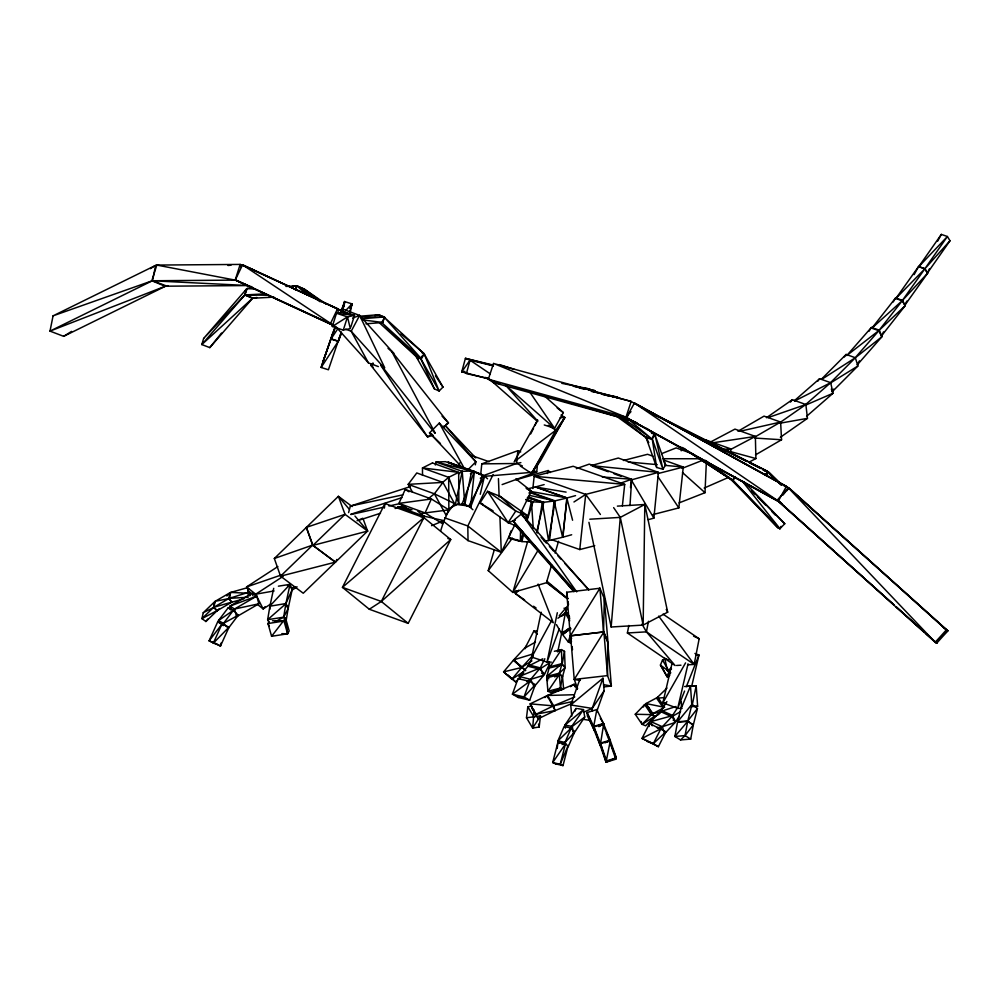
<?xml version="1.0" encoding="UTF-8"?>
<svg xmlns="http://www.w3.org/2000/svg" width="1000" height="1000" viewBox="0 0 1000 1000"><rect width="100%" height="100%" fill="white"/><g stroke="black" fill="none" stroke-linecap="round" stroke-linejoin="round"><path stroke-width="1.5" d="M577.6 688.538L574.237 679.425L570.588 635.763L603.888 631.962L607.725 642.387L607.537 675.612L611.375 686.038L603.812 686.912M520.575 530.712L520.325 541.325L508.65 538.212L510.988 530.925M604.325 598.6L603.55 631.9L607.975 642.262L604.325 598.6L599.9 588.25L566.675 592.25L570.325 635.9L571.438 638.488M730.738 453.537L730.85 448.913L705.8 439.95M531.712 706.075L527.812 706.75L526.487 717.788L540.487 715.925L539.175 726.975L532.663 728.075L534.188 709.912M679.05 502.912L705 492.688L706.363 461.838M600.25 745.475L603.688 723.975L593.925 726.95L593.8 729.287L600.25 745.475L593.925 726.95L600.375 743.125L610.138 740.163L603.688 723.975L598.75 726.637L603.462 723.462L596.838 709.562L587.075 712.525L587.4 715.913L594.025 729.812L593.7 726.438L596.838 709.562L597.05 711.812M603.562 726.325L603.688 723.975M629.987 505.538L631.675 479.275L589.25 464.137L576.3 468.675M617.375 506.125L644.812 504.487L667.675 612.188L643.15 625.087L611.15 627L620.288 517.388L613.638 507.625M349.65 313.038L349.875 310.512M538.112 584.087L553.275 622.762L515.675 593.713L515.975 590.612M630.487 487.562L631.1 481.463M648.162 519.712L653.888 518.125L658.425 472.362L618.3 458.038L591.138 465.6M480.775 473.825L481.788 463.875L517.863 450.7L520.737 451.9M481.925 476.15L516.55 463.488L517.863 450.7M537.6 463.413L536.737 471.938L502.113 484.588M470.588 507.262L482.75 474.988L474.363 471.45L462.2 503.725L470.588 507.262L474.363 471.45L448.125 462.175L456.512 465.712M532.85 488.55L534.163 476.287L573.15 466.275L624.7 484.387L622.388 505.838M551.788 539.725L579.763 549.562L585.712 494.4L624.7 484.387L534.163 476.287L585.712 494.4L600.4 514.475M653.238 514.5L678.838 507.9L683.288 467.05L663.275 459.9M557.212 748.475L557.9 742.337L565.4 744.087L560.212 764.275L563.013 765.6L568.2 745.413L560.212 764.275L555.513 763.838L552.7 762.525L557.9 742.337M530.375 491.4L567.163 497.95L554.113 501.075L549.575 540.388L562.612 537.263L567.163 497.95L535.75 486.9L527.062 488.988M223.525 623.312L223.225 625.612L218.438 620.625L228.337 607.575L233.425 610.262L238.225 615.25L228.325 628.3L223.525 623.312L218.438 620.625L233.425 610.262L223.525 623.312L238.225 615.25M344.087 306.137L344.675 301.6L352.013 303.875L350.2 312.5M649.163 726.5L649.575 723.512L665.913 731.8L658.375 746.688L642.025 738.4L649.575 723.512M384.338 508.125L385.012 503.525L423.875 517.638L450.737 539.538L408.175 623.362L369.312 609.25L342.45 587.35L385.012 503.525M551.087 692.575L560.487 688.012L562.438 675.888L559.288 674.575L546.737 677.837L547.938 691.275L551.087 692.575L562.25 689.688M278.387 586.175L290.025 584.35L292.2 589.55L285.925 603.538L269.887 606.213L267.65 619.688L269.337 623.325M288.137 608.562L285.9 622.038L283.663 617.188L285.887 603.713L267.65 619.688L283.663 617.188L288.137 608.562L285.887 603.713M537.238 533L542.337 502.463L555.163 500.875L548.525 540.575L544.25 541.1M569.612 617.1L567.388 613.25L565.288 613.125L561.65 633.612L563.737 633.737L566.2 632.038M766.15 474.475L767.525 471.362L640.512 407.113M564.5 651.35L565.112 666.7L562.025 664.975L564.5 651.35L561.413 649.625L554.362 651.287M680.525 739.925L685.062 735.612L687.688 721.363L677.513 722.212L674.887 736.462L680.525 739.925L690.7 739.075L693.325 724.825L687.688 721.363L674.887 736.462L685.062 735.612L690.7 739.075M606.475 742.288L610.325 740.675L606.038 762.175L615.8 759.212L616.312 757.9L610.325 740.675L600.575 743.65L600.062 744.963L606.038 762.175L616.312 757.9L610.4 743.438M475.312 464.85L475.887 461.8L446.525 426.975L444.125 425.688M641.988 624.113L646.425 631.85L675.125 665.55L627.388 632.987L628.862 625.438M663.037 614.138L699.163 638.775L694.15 664.425L646.425 631.85L648.475 621.287M53.075 315.837L50 331.112L63.65 336.325L166.2 285.875L152.55 280.663L53.075 315.837L155.612 265.387L152.55 280.663L50 331.112L166.2 285.875M221.112 643.012L220.475 646.062L209.1 640.863L217.688 621.862L222 623.575M690.3 686.2L696.188 685.75L697.625 706.275L691.925 706.587L696.188 685.75L684.613 686.513M435.375 465.025L436 462L445.5 461.675L471.725 471.012L464.825 504.225L455.325 504.55L462.225 471.337L471.725 471.012L436 462L462.225 471.337L464.825 504.225M551.3 662.125L547.013 662.125L531.775 657.113L541.15 612.212M557.312 612.725L547.013 662.125L559.338 628.625M557.788 651.65L561.85 632.188M565.6 614.225L566.85 608.237L563.987 608.237M341.975 311.062L344.675 301.6L342.9 310.175M273.712 588.325L269.925 606.038L290.025 584.35L285.925 603.538L288.1 608.737L292.2 589.55M577.6 708.575L583.488 709.587L584.738 717.05L573.538 733.875L574.175 730.863M255.037 597.188L255.7 594.212L283.1 576.375M203.263 612.7L201.938 618.638L205.9 621.512L217.4 610.45L213.438 607.562L203.263 612.7L214.762 601.625L213.438 607.562L201.938 618.638L217.4 610.45M215.175 601.325L213.85 607.25L217 610.75L231.938 602.087L228.775 598.587L230.113 592.663L215.175 601.325L228.775 598.587L231.025 597.375M247.55 587.663L230.675 592.425L229.35 598.35L231.363 602.325L244.013 598.763M248.962 595.85L247.625 593.2L248.625 588.75M249.963 595.7L250.637 592.725M672.2 662.712L662.862 702.812L677.688 708.35L682.113 708.4M688.05 663.8L677.688 708.35L684.587 691.05M691.725 686.175L698.975 654.987L694.938 653.475M480.238 494.275L484.5 476.075L478.663 474.025M516.175 539.562L521.888 541.575L523.65 534.2M536.725 531.888L543.787 502.4L528.088 496.887M342.1 312.087L344.712 301.537L340.975 311.45M677.6 721.8L691.988 704.275L697.438 708.55L693.238 725.238L687.788 720.962L677.6 721.8L681.8 705.113M691.988 704.275L687.788 720.962L697.438 708.55M489.825 379.288L461.775 371.775L465.412 358.35L493.225 365.087M493.387 365.625L465.412 358.35L470.037 360.2L466.4 373.612L487.713 378.3M348.575 512.612L350.387 506.075L410.312 486.613M554.587 676.862L559.388 673.15L562.025 663.625L549.462 666.888L546.825 676.413L548.312 678.487M564.987 667.788L562.35 677.312L559.388 673.15L546.825 676.413L562.025 663.625L564.987 667.788L559.388 673.15M547.337 473.537L548.2 470.525L550.438 472.512M365.975 323.825L382.863 322.475L384.462 316.95L377.75 314.788L359.325 316.25M551.625 564.95L546.438 582.737L512.837 592.438L488.237 570.638L494.288 549.888M527.525 542.05L512.837 592.438L538.413 549.725M555.075 553.1L558.538 541.237M203.65 338.413L201.812 344.562L209.8 347.612L252.862 297.975L244.862 294.913L203.65 338.413L246.713 288.762L244.862 294.913L201.812 344.562L252.862 297.975M570.363 635.163L568.288 641.963L562.15 633.962L564.012 631.337M323.013 361.4L331.05 338.825L338.35 341.15L321.125 367.45L332.95 332.775L321.125 367.45L328.413 369.775L340.238 335.1M335.15 326.912L330.975 339.05L338.263 341.375L341.45 332.95M350.387 308.15L351.975 303.925L350.325 309.137L352.013 303.875L346 310.238M422.938 519.038L423.85 516.112L417.75 511.1M440.65 530.875L443.875 520.638L423.85 516.112L397.725 506.587L412.025 509.812M253.35 269.85L240.162 264.425L156.812 265.075L151.825 280.763L165 286.2L248.363 285.55L151.825 280.763L235.175 280.113L247.037 285M332.312 326.488L347.475 316.887L354.513 315.375L336.5 313.263L347.475 316.887L350.325 328.6L343.3 330.112L332.312 326.488L336.5 313.263L343.537 311.737L354.513 315.375L350.8 327.125M343.3 330.112L347.475 316.887M342.612 308.125L341.488 310.988L344.712 301.537M522.675 534.05L520.325 541.325L508.913 537.312M493.537 363.462L488.338 379.225L494.137 382.775L631.775 420.75L625.975 417.212L493.537 363.462L631.175 401.438L635.812 404.275M631.775 420.75L488.338 379.225L625.975 417.212L631.175 401.438L592.225 391.262M579.95 679.05L570.725 704.95L571.775 716.087M592.45 711.2L592.188 708.413L602.95 678.2L570.725 704.95L592.188 708.413L604.138 690.738L602.95 678.2M596.962 710.875L604.138 690.738M518.1 697.412L524.025 696.963L529.65 681.4L518.062 678.6L512.438 694.163L518.1 697.412L529.688 700.212L535.312 684.65L529.65 681.4L512.438 694.163L524.025 696.963L529.688 700.212M341.425 332.738L338.263 341.375L341.388 332.05M350.387 308.25L351.975 303.925M564.7 614.062L566.85 608.237M335.737 326.4L330.975 339.05L337.863 328.65M253.438 288.137L247.25 288.475L244.762 294.95L252.325 298.275L273.975 297.125M609.812 741.988L610.325 740.675M333.025 332.537L335.288 326.788M686.312 686.725L698.975 654.987L696.025 654.963M574.95 711.175L576.125 708.325L564.913 725.15L565.425 728.125M687.412 686.388L690.5 686.05L681.612 707.387L681.213 701.525M669.25 675.763L666.963 676.6L660.413 665.075L662.55 659.987L665.987 658.737M662.55 659.987L669.1 671.525L666.963 676.6L670.8 672.738M562.087 744.575L564.987 742.45L571.163 728.088L564.113 726.513L557.938 740.875L559.525 743.075M574.338 732.513L568.162 746.862L564.987 742.45L557.938 740.875L571.163 728.088L574.338 732.513L564.987 742.45M420.8 513.612L425.075 512.925L431.35 498.975L398.938 503.387L425.075 512.925L442.663 523.825L448.938 509.875L431.35 498.975L405.213 489.438L398.938 503.387L410.238 510.4M214.85 643.138L209.1 640.863L221.887 624.212L229.062 627.075L220.475 646.062L216.275 643.713L213.3 643.213L221.887 624.212L217.688 621.862M660.1 713.2L661.363 710.4L672.825 715.55L675.062 722.513L664.6 733.713L662.362 726.737L650.888 721.6L661.363 710.4M253.188 270.075L337.625 308.65L330.412 323.713L235.338 279.887L242.55 264.837L348.25 313.9L242.55 264.837L333.075 325.025M904.862 305.212L927.613 273.212L924.938 268.712L918.587 266.512L895.837 298.512L902.188 300.725L904.862 305.212L906.838 301.112M927.425 273.025L950 240.75L947.4 236.513L941.338 234.4L918.763 266.688L924.837 268.8L927.425 273.025L929.412 268.9M743.812 481.575L784.775 523.725L779.912 528.725L732.475 479.925L730.487 478.988L777.913 527.788L779.912 528.725L781.062 526.35M457.788 467L459.837 462.825M493.113 474.525L467.812 525.975L468.025 540.612L501.3 552.3L514.975 524.5M521.138 511.975L531.4 491.125L515.85 478.9M549.738 663.6L544.6 674L539.712 669.112L528.05 666.275L533.188 655.888M544.85 658.725L539.712 669.112L549.188 663.062M530.712 433.888L533.5 428.338M534.888 425.562L537.675 420L514.825 460.513M647.087 741.438L653.312 743.65L660.863 728.763L657.125 727.438M369.312 609.25L381.312 601.462L423.875 517.638L342.45 587.35L381.312 601.462L408.175 623.362M765.625 475.1L767.525 471.362L653.012 414.038M881.425 335.975L905.138 305.738L902.525 300.4L895.575 297.987L871.862 328.225L878.812 330.637L881.425 335.975L883.525 331.9M536.962 630.975L533.862 631.038L525.1 647.987L535.487 642.038M233.287 611.413L234.537 609.012L256.812 596.075L252.275 593.162L229.988 606.087L231.012 609.963M336.925 559.438L335.513 562.163L312.913 545.413L306.288 527.4L345.025 514.338L367.625 531.075L303.25 593.237L280.538 576.175L274.337 558.488L338.387 496.325L352.2 506.562M643.363 707.025L644.65 704.55L647.05 705.525M487.562 478.8L484.5 476.075L468.837 506.125L458.562 504.562M341.262 311.725L342.663 309.088L359.637 315.425L393.837 353.4L388.025 348.363M384.75 367.85L359.637 315.425L351.2 331.25L368.438 362.9L378.338 366.587M525.013 648.775L526.438 646.125L513.75 659.825L517.175 663.4M531.775 657.113L551.638 620.462M859.425 360.85L857.25 364.888L881.888 336.763L879.325 330.188L871.413 327.438L846.762 355.55L879.325 330.188L854.675 358.312L881.888 336.763M765.588 475.35L767.425 471.987L763.275 469.888M937.638 241.163L941.338 234.4M914.125 274.625L918.587 266.512M787.087 490.6L788.562 487.938L786.425 486.388L634.45 403.013L626.375 417.625L780.487 502.55L634.45 403.013L788.562 487.938L782.987 495.062M543.475 395.125L563.337 412.612L554.587 428.325L544.263 424.963M269.037 621.638L267.987 623.538L271.588 636.3L287.587 633.8L289.175 630.962L285.575 618.2L271.588 636.3M561.075 415.025L564.812 417.512L540.525 460.775L531.525 473.462L520.3 466.012M831.35 389.012L832.188 391.775L833.688 389.125M685.575 662.875L662.862 702.812L665.825 702.837M382.413 321.287L384.613 317.575L378.925 314.738L381.188 316.812M421.362 358.812L424.288 353.862L384.613 317.575L421.362 358.812L381.688 322.525L415.688 355.988L420.225 358.25M893.225 301.938L895.575 297.987M564.812 417.512L531.525 473.462L555.825 430.213L564.812 417.512L560.15 417.713M574.237 679.425L603.888 631.962L607.537 675.612L574.237 679.425L580.188 680.475M654.938 434.675L652.237 438.975L656.663 467.475L662.938 469.25L665.638 464.95L654.938 434.675L662.938 469.25L652.237 438.975L645.962 437.212L656.663 467.475M735.288 476.838L733.025 480.387L731.038 479.45L681.712 447.312M868.95 331.287L871.413 327.438M540.487 715.925L532.663 728.075L526.487 717.788M679.137 716.413L675.938 721.388L671.712 716.737L660.5 711.525L666.912 701.587M677.325 708.037L671.712 716.737L680.6 711.65M523.987 517.513L528.325 516.112L500.15 496.375L487.587 491.325L479.95 502.925L508.125 522.65L515.75 511.05L528.325 516.112L525.775 519.975M560.625 665.3L549.338 667.975L561.413 649.625L562.025 664.975M245 291.337L246.713 288.762M570.237 728.475L583.488 709.587L564.913 725.15L572.275 726.413L584.738 717.05M765.537 475.325L767.675 472.15L768.875 472.312L781.325 484.113M560.487 688.012L559.288 674.575L547.938 691.275L560.487 688.012L563.638 689.325L562.438 675.888M844.412 356.95L846.125 354.438L855.362 357.738L857.887 366L832.188 391.775M569.538 640.2L568.288 641.963L570.862 640.55M466.163 372.837L461.775 371.775L470.037 360.2L493.462 365.875M817.812 381.2L819.6 378.713L830.688 382.688L833.025 393.263L806.612 416.3M488.237 570.638L512.325 538.212M205.9 621.512L207.738 619.087M428.288 498.675L434.375 493.8L442.962 482.425L416.788 472.95L408.2 484.338L412.537 492.275M454.525 503.587L445.938 514.975L434.375 493.8L408.2 484.338L442.962 482.425L454.525 503.587L434.375 493.8M685.062 735.612L693.325 724.825M790.45 402.1L792.337 399.675L805.85 404.513L807.463 418.363L780.35 437.287M628.225 415.25L626.375 417.625L778.35 501L786.425 486.388L636.587 404.562M209.8 347.612L221.525 333.062M526.688 681.625L530.675 679.375L540.312 667.887L543.75 675.275L534.113 686.775L530.675 679.375L519.263 676.488L528.9 664.987L540.312 667.887L519.263 676.488L520.413 678.95M520.65 666.375L513.462 660.163L503.6 671.875L515.862 682.087L523.75 672.712M513.462 660.163L521.725 667.487L503.6 671.875L511.863 679.2L521.725 667.487L525.712 670.375M265.15 606.6L263.163 608.95L257.462 604.4M513.425 591.712L515.675 593.713L518.663 590.2M559.25 615.737L568.225 605.188M950 240.75L924.837 268.8L947.4 236.513L918.763 266.688M777.175 500.225L788.3 487.788L789.75 488.713L947.825 630.788L936.7 643.225L935.25 642.3L777.175 500.225L893.925 604.888M935.25 642.3L946.388 629.862L947.825 630.788L935.25 642.3L788.3 487.788L946.388 629.862L789.75 488.713M625.975 417.212L630.975 411.65M524.025 696.963L535.312 684.65M927.613 273.212L902.188 300.725L924.938 268.712L895.837 298.512M532.575 655.725L522 667.138L525.425 670.713M765.763 474.188L767.675 472.15M766.012 475.387L768.875 472.312L779.688 483.575M657.087 727.788L662.362 726.737L672.825 715.55L650.888 721.6L652.237 725.775M226.9 595.975L230.113 592.663M635.262 714.262L644.65 704.55L651.488 714.625L655.075 716.075L645.688 725.8L642.1 724.338L635.262 714.262L651.488 714.625L648.787 707.438M641.012 721.462L642.1 724.338L651.488 714.625M735.4 476.925L732.475 479.925L777.913 527.788M213.3 643.213L229.062 627.075M421.362 356.938L424.25 354.025L442.975 387.1L439.125 391L434.438 388.913L415.712 355.838L420.4 357.912L439.125 391L424.25 354.025M821.5 379.137L846.125 354.438M431.688 430.712L429.513 432.887L461.9 467.188M433.875 428.537L439.312 423.088L475.887 461.8L468.263 469.425M663.438 708.037L656.6 698.175L667 688.075M905.138 305.738L878.812 330.637L902.525 300.4L871.862 328.225M660.863 728.763L642.025 738.4L653.312 743.65L665.913 731.8M669.8 675.25L667.6 677.312L661.05 665.788M433.113 435.225L427.575 436.925L370.7 365.138L372.987 363.062M443.888 427.1L448.462 422.938L391.575 351.15L435.15 433.013M217 610.75L219.325 608.663M381.312 601.462L450.737 539.538L447.863 538.488M794.338 400.75L819.6 378.713M805.425 404.712L830.688 382.688L794.575 401.037M561.925 616.038L565.288 613.125L569.738 620.825M563.737 633.737L570.462 627.9M544.9 697.575L547.25 695.588L555.2 710.562L538.125 718.825L530.163 703.85L547.25 695.588L548.138 697.925M442.762 482.312L448.675 477.35L458.675 472.35L458.85 503.6L448.85 508.6L448.675 477.35L422.475 467.95L422.512 475.387M514.062 519.987L521.587 513.862L588.85 589.913L564.975 563.612M528.962 493.025L531.4 491.125L526.05 488.088M514.075 461.863L555.825 430.213L548.337 425.238M458.537 473.988L462.225 471.337M671.038 668.188L667.463 670.763L664.75 658.275L668.838 660.15M766.462 417.738L792.337 399.675M779.975 422.575L805.85 404.513L768.125 417.587M557.913 618.225L565.288 613.125M570.25 627.663L561.65 633.612L556.45 624.625M373.062 367.188L370.7 365.138L373.162 363.5M430.037 435.288L427.575 436.925L380.712 365.2M446 424.588L448.462 422.938L442.05 416.138M277.887 566.55L246.575 586.925L250.65 594.963M270.988 603.862L263.163 608.95L255.7 594.212L246.575 586.925L281.012 575.087M291.863 590.275L297.087 586.875L290.95 587.962M573.95 501.987L585.712 494.4M821.725 379.375L855.362 357.738L829.663 383.512L857.887 366M511.863 679.2L523.2 671.975M642.1 724.338L655.075 716.075M570.388 686.663L574.2 684.25L577.288 689.4M531.912 660.9L522 667.138L513.75 659.825L533.288 653.863M150.387 268.663L155.612 265.387M63.65 336.325L71.575 331.4M470.387 473.837L474.363 471.45M248.188 597.263L229.35 598.35L249.85 591.9M737.975 431.262L764.038 416.125L780.625 422.062L781.538 439.762L755.475 454.9M754.562 437.2L780.625 422.062L739.7 431.325M228.775 598.587L213.85 607.25L231.938 602.087M257.15 597.362L258.85 603.812L236.575 616.737L234.537 609.012L229.988 606.087L256.812 596.075M287.512 585.75L290.025 584.35M566.587 629.938L569.15 628.525M562.15 633.962L569.862 629.763M605.188 742.812L610.138 740.163L604.212 727.7M275.4 621.6L283.663 617.188M648.888 709.212L652.812 713.625L663.325 708.037M659.013 714.275L653.75 717.075L652.812 713.625L645.975 703.55L657.812 697.262L664.638 707.337L645.975 703.55L646.912 707M710.275 442.15L734.95 429.113L755.375 436.425L755.888 458.55L749.038 462.175M730.7 449.45L755.375 436.425L712.163 442.9M620.288 517.388L644.812 504.487L643.15 625.087L620.288 517.388L589.8 519.212M528.05 666.275L542.812 658.787M480.312 478.162L484.5 476.075M557.3 651.65L561.413 649.625M555.262 676.538L559.288 674.575M531.95 708.538L536.337 714.137L553.425 705.875L530.163 703.85L535.812 714.963M671.538 668.95L667.463 670.763L670.138 671.3M584.075 712.038L592.188 708.413M681.125 450.737L683.863 449.55M725.362 451.3L730.85 448.913L721.587 449.438M704.163 488.05L728.838 477.262M805.65 405.125L833.025 393.263M357.062 520.712L362.775 518.263M571.85 703.575L554.975 710.675L553.65 705.775L547.487 695.475L574.2 684.25L574.862 686.7M574.75 696.912L553.65 705.775L572.837 701.438M431.562 525.688L443.875 520.638M661.75 453.6L676.162 447.912L693.5 454.113M682 468.413L702.175 460.462M352.575 318.062L359.637 315.425M565.413 630.837L571.038 628.85M274.337 558.488L312.65 545.1L335.35 562.163L280.538 576.175L312.65 545.1L306.438 527.413M620.163 483.312L631.675 479.275L602.212 476.938M662.362 726.737L675.062 722.513M350.775 514.275L401.938 497.65M358.55 520.375L380.475 513.25M395.1 508.5L403.862 505.65M500.15 496.375L515.75 511.05L487.587 491.325L508.125 522.65L515.337 520.312M660.5 711.525L676.087 706.475M530.675 679.375L543.75 675.275M370.7 365.138L373.475 364.288M603.787 726.838L603.462 723.462L593.7 726.438L587.075 712.525L594.025 729.812M616.312 757.9L606.55 760.863L600.575 743.65L606.038 762.175M516.05 479.812L548.2 470.525M575.55 495.625L566.825 498.025L535.413 486.987L544.15 484.588M571.675 534.763L562.95 537.175L566.825 498.025L572.587 520.237M374.825 315.562L377.75 314.788M363.025 518.612L367.625 531.075L312.913 545.413L345.025 514.338L338.387 496.325L349.113 509.062M623.462 460.487L647.562 454.288L653.275 456.325M657.688 473.65L683.288 467.05L664.9 465.363M579.763 549.562L594.763 545.712M350.9 514.538L384.387 507.05M388.95 506.025L399.613 503.65M652.812 713.625L659.9 712.05M350.387 506.075L402.837 494.862M234.537 609.012L258.85 603.812M481.788 463.875L516.55 463.488L520.85 462.625M536.337 714.137L555.2 710.562M165 286.2L168.05 285.637M780.25 423.162L807.463 418.363M255.7 594.212L274.088 590.95M252.325 298.275L256.913 297.462M420.775 516.625L423.85 516.112M281.825 633.663L287.587 633.8L283.988 621.038L267.987 623.538L269.275 626.013M292.238 286.488L296.737 285.85L304.3 289.163M425.075 512.925L448.938 509.875M461.775 371.775L464.862 371.425M227.963 265.475L231.012 265.212M483.525 476.413L536.737 471.938L533.85 470.725M361.438 318.775L384.462 316.95L361.05 316.975M694.675 706.5L697.625 706.275M656.6 698.175L664.212 697.65M627.388 632.987L646.425 631.85M676.587 665.462L680.975 665.2M688.3 664.775L694.15 664.425L658.7 616.112M285.912 286.425L296.737 285.85L295.238 289.738L297.062 285.925L304.488 289.25L326.362 304.225M266.413 293.8L244.762 294.95L267.887 295.238M547.487 695.475L574.4 694.712M662.825 458.725L700.263 458.75M272.45 620.763L283.988 621.038M230.675 592.425L247.625 593.2M521.888 541.575L531.163 542.05M754.75 438.05L781.538 439.762M247.25 288.475L254.825 289.088M628.112 461.975L657.237 464.65M563.05 743.875L565.4 744.087L552.7 762.525L560.212 764.275M592.663 465.763L658.425 472.362L631.25 479.938L653.888 518.125M362.962 319.925L382.863 322.475M581.375 387.863L589.1 388.875L592.762 390.375L576.075 386.975M606.125 395.325L616.9 396.987L619.95 398.363M494.137 382.775L500.288 383.725M582.638 719.212L590.312 720.45M535.413 486.987L566.112 492.113M603.95 684.725L611.375 686.038L607.725 642.387M156.812 265.075L235.175 280.113L240.162 264.425L241.262 267.238M588.65 389.3L593.962 390.337L596.475 392.15M651.55 433.338L654.2 433.862L652 439.062L646.7 438.025L615.325 415.363M561.775 383.325L589.1 388.875M573.237 386.225L592.762 390.375M529.237 495.337L555.163 500.875L530.887 492.35M591.15 391.312L616.9 396.987M555.513 763.838L563.013 765.6M485.188 377.45L488.125 378.15M541.688 673.288L544.6 674M580.237 388.137L584.725 389.312M527.175 497.975L543.787 502.4L531.413 501.763L527.125 500.262M527.125 500.45L532.962 502L526.888 520.938L531.413 501.763L533.275 528.212M730.9 451.7L755.888 458.55M334 325.688L235.338 279.887L245.975 285.138L251.988 286.825M342.238 312.213L346.75 313.475M499.513 364.588L514.25 369.4M495.175 381.75L490.75 380.3L537.5 421.463M525.788 499.65L532.962 502L525.825 499.5M470.412 455.125L489.225 461.737M528.5 490.112L531.4 491.125M529.85 492.537L554.113 501.075L562.612 537.263M528.062 497.438L542.337 502.463L548.525 540.575M461.55 503.562L468.837 506.125L472.925 509.75M444.663 517.837L467.812 525.975L501.3 552.3L499.925 517M457.975 466.225L482.75 474.988L448.125 462.175M461.838 504.175L464.762 505.2M592.562 466.112L608.325 471.75M614.05 473.787L621.213 476.35M345.55 329.137L351.2 331.25L383.338 366.925M482.75 504.038L479.95 502.925L493.1 510.913M508.125 522.65L516.5 526.025M548.837 678.713L546.737 677.837L547.612 680.788M516.55 463.488L522.325 465.9M637.075 422.863L628.5 419.175L780.487 502.55M784.275 486.1L788.562 487.938M763.175 470.087L767.425 471.987M245.975 285.138L333.95 325.688M673.125 720.088L675.938 721.388M693.6 636.163L699.163 638.775M422.013 352.738L424.288 353.862L401.025 333.8M652.837 414.025L659.737 417.512M662.5 418.913L673.538 424.5M680.438 427.987L687.35 431.488M708.05 441.962L746.712 461.512M749.475 462.9L760.512 468.488M431.912 434.188L429.513 432.887L440.462 443.55M706.1 462.475L708.787 464.05M653.312 743.65L658.375 746.688M405.213 489.438L408.975 491.775M683.7 448.25L686.3 449.95M690.188 452.475L733.025 480.387L705.387 460.337M685.362 449.55L731.038 479.45M470.037 360.2L490.325 373.913M650.35 431.238L654.2 433.862L646.675 428.413M320.225 301.788L297.062 285.925L307.475 295.338M515.675 593.713L524.612 599.963M533.55 606.225L536.1 608.013M621.888 417.3L652 439.062L628.312 419.175M304.488 289.25L320.737 301.225M660.413 665.075L669.1 671.525M557.2 408L563.337 412.612M782.312 503.988L778.612 501.15L834 550.925M942.887 627L947.825 630.788M618.612 416.312L646.7 438.025M546.9 581.213L567.85 598.688M546.962 582.938L567.575 598.862M518.375 664.338L520.8 666.2M442.912 520.862L468.025 540.612M546.938 582.137L567.575 598.737M730.487 478.988L734.05 481.975M593.962 390.337L596.325 392.325M378.925 314.738L381.25 316.75M507.6 674.762L515.862 682.087M682.487 472.562L705 492.688M533.862 631.038L537.337 634.163M836.3 553L864 577.888M867.463 581L894 604.85M896.312 606.925L924 631.812M896.237 606.95L923.975 631.825M522.913 532.225L514.862 524.9L573.85 591.587M379.4 322.812L415.688 355.988M776.725 480.65L769.938 474.275L776.725 480.725M781.263 484.9L779 482.775L781.25 485.012M751.825 490.562L784.775 523.725M751.525 490.625L754.762 493.95M758 497.275L765.537 505.037M772.013 511.688L775.238 515.025M228.337 607.575L230.263 609.575M446.525 426.975L475.788 457.95M541.1 537.325L546.3 543.038M549.412 546.462L553.562 551.038M557.712 555.612L560.825 559.038M336.312 327.212L368.438 362.9M537.762 421.188L505.487 385.112L554.587 428.325L530.037 392.463M512.987 520.875L575.087 591.062M514 522.05L574 591.525M354.95 516.025L367.625 531.075M742.188 481.037L779.912 528.725M380.938 365.025L434.913 433.162M415.712 355.838L418.537 359.487M576.7 591.888L521.587 513.862L522.837 516.55M648.625 709.525L652.038 714.562M657.862 476.538L678.838 507.9M435.45 375.8L442.975 387.1M600.312 718.2L603.462 723.462M527.812 706.75L533.975 717.038M439.312 423.088L464.6 468.913M663.512 460.938L665.638 464.95M666.25 609.45L667.675 612.188M645.962 437.212L648.787 442.675M420.4 357.912L434.438 388.913M567.388 613.25L569.75 618.9M606.25 733.062L608.938 739.812M448.675 477.35L458.85 503.6M571.538 638.375L570.588 635.763L571.438 641.95M569.225 640.65L570.087 643.075M610.312 743.425L615.8 759.212M252.275 593.162L252.95 595.737M538.525 724.125L539.175 726.975M588.925 522.337L611.15 627M572.275 726.413L573.538 733.875M337.625 308.65L338.363 313M566.675 592.25L567.6 598.425M568.062 601.512L568.525 604.587M572.087 646.587L572.513 649.675M285.575 618.2L287.587 633.8M690.5 686.05L691.925 706.587M549.087 661.838L549.338 667.975M498.438 478.612L499.15 497.038M269.887 606.213L269.887 609.263M599.9 588.25L570.325 635.9L603.55 631.9L599.9 588.25M432.475 462.95L422.475 467.95L458.675 472.35L432.475 462.95M618.888 397.925L602.225 394.25L618.888 397.925M936.7 643.225L926.312 633.888L936.7 643.225"/></g></svg>
